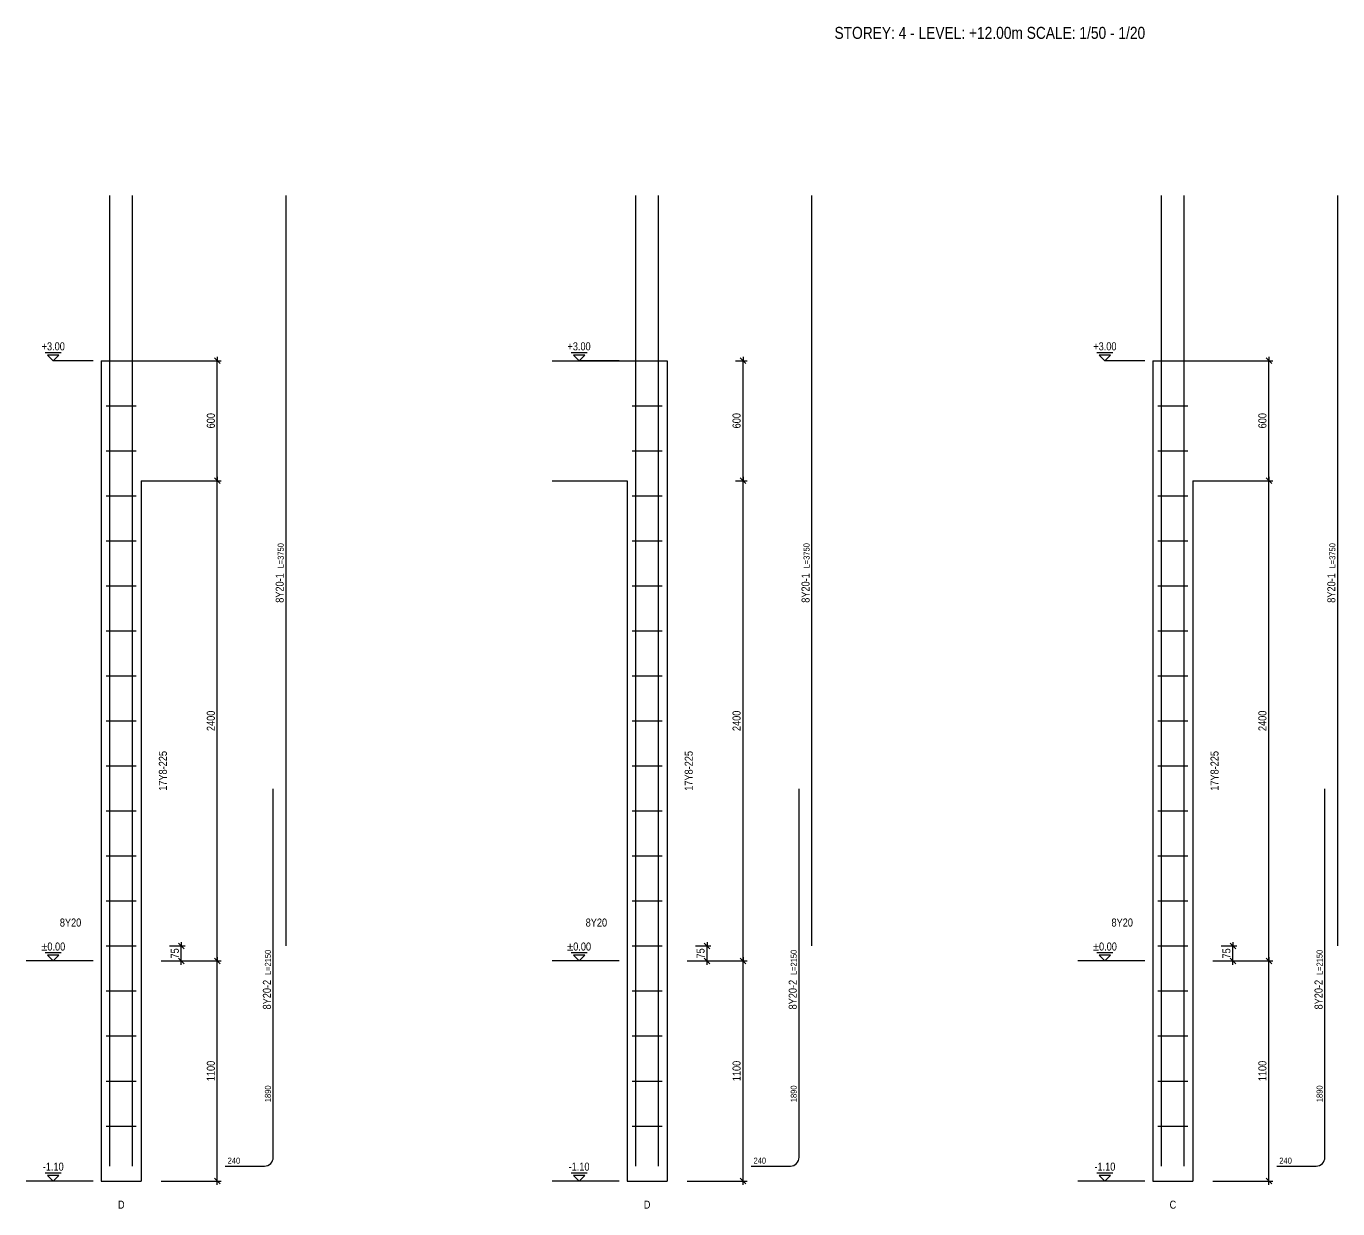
# Model space of a CAD drawing. Extents: x 0 to 206258, y -403073 to 0.
# Drawn here: x 109638 to 126027, y -98556 to -83780 of the extents above; entities that cross this region are included whole.
import ezdxf
from ezdxf.enums import TextEntityAlignment as Align

# ---------------------------------------------------------------- set-up
doc = ezdxf.new("R2010")
doc.units = 0
doc.header["$LTSCALE"] = 1000
for name, color, linetype in [('Column Line(D)', 1, 'Continuous'), ('Dimension Line', 5, 'Continuous'), ('Dimension Text', 5, 'Continuous'), ('Link Line', 3, 'Continuous'), ('Quantity Table Title', 1, 'Continuous'), ('Rebar Label', 6, 'Continuous'), ('Top Rebar Label', 6, 'Continuous'), ('Top Rebar Length Text', 8, 'Continuous'), ('Top Rebar Line', 7, 'Continuous')]:
    doc.layers.add(name, color=color, linetype=linetype)
doc.layers.add('Level Mark Line', color=253, linetype='Continuous', true_color=0x828282)
doc.layers.add('Level Mark Text', color=253, linetype='Continuous', true_color=0x828282)
doc.styles.add('Dimension Text', font='ARIALN.TTF', dxfattribs={"height": 100})
doc.styles.add('Level Mark Text', font='ARIALN.TTF', dxfattribs={"height": 100})
doc.styles.add('Quantity Table Title', font='ARIALN.TTF', dxfattribs={"height": 150})
doc.styles.add('Rebar Label', font='ARIALN.TTF', dxfattribs={"height": 100})
doc.styles.add('Top Rebar Label', font='ARIALN.TTF', dxfattribs={"height": 100})
doc.styles.add('Top Rebar Length Text', font='ARIALN.TTF', dxfattribs={"height": 75})
doc.dimstyles.new('COLUMNELV', dxfattribs={"dimtxt": 100, "dimasz": 30, "dimexe": 48.3, "dimexo": 103.5, "dimgap": 30, "dimtad": 1, "dimtoh": 1, "dimdec": 1, "dimlfac": 0.4, "dimdsep": 46, "dimtxsty": 'Dimension Text', "dimblk": 'PCDIM_TICK', "dimcen": 0.09, "dimclrd": 5, "dimclre": 5, "dimclrt": 5, "dimadec": 1, "dimazin": 0, "dimtp": 1, "dimtm": 1, "dimtfac": 1, "dimtdec": 4, "dimtofl": 0, "dimtmove": 0, "dimatfit": 3, "dimfxl": 1, "dimtolj": 1, "dimtzin": 0, "dimarcsym": 0})

# ---------------------------------------------------------------- blocks, each defined once
blk = doc.blocks.new('PCDIM_TICK')
at = {"layer": 'Dimension Line', "color": 0, "transparency": 33554687}
for p, q in [((1.15, 1.15), (-1.15, -1.15)), ((1.61, 0), (0, 0))]:
    blk.add_line(p, q, dxfattribs=at)
blk = doc.blocks.new('*U1967')
at = {"layer": 'Dimension Line', "color": 5, "true_color": 0x0000ff, "transparency": 16777216}
for p, q in [((111929, -95459), (112074, -95459)), ((112026, -98209), (112026, -95459)), ((111929, -98209), (112074, -98209))]:
    blk.add_line(p, q, dxfattribs=at)
at = {"layer": 'Dimension Line', "color": 5, "true_color": 0x0000ff, "transparency": 16777216, "xscale": 30, "yscale": 30}
for p, rotation in [((112026, -95459), 89.99999999999447), ((112026, -98209), 269.9999999999834)]:
    blk.add_blockref('PCDIM_TICK', p, dxfattribs=dict(at, rotation=rotation))
at = {"layer": 'Dimension Line', "color": 5, "true_color": 0x0000ff, "transparency": 16777216, "insert": (111996, -96834), "char_height": 100, "width": 238.4, "attachment_point": 8, "rotation": 90, "style": 'Dimension Text'}
blk.add_mtext('1100', dxfattribs=at)
blk = doc.blocks.new('*U1968')
at = {"layer": 'Dimension Line', "color": 5, "true_color": 0x0000ff, "transparency": 16777216}
for p, q in [((111929, -89459), (112074, -89459)), ((112026, -95459), (112026, -89459)), ((111929, -95459), (112074, -95459))]:
    blk.add_line(p, q, dxfattribs=at)
at = {"layer": 'Dimension Line', "color": 5, "true_color": 0x0000ff, "transparency": 16777216, "xscale": 30, "yscale": 30}
for p, rotation in [((112026, -89459), 89.99999999999447), ((112026, -95459), 269.9999999999834)]:
    blk.add_blockref('PCDIM_TICK', p, dxfattribs=dict(at, rotation=rotation))
at = {"layer": 'Dimension Line', "color": 5, "true_color": 0x0000ff, "transparency": 16777216, "insert": (111996, -92459), "char_height": 100, "width": 247.25, "attachment_point": 8, "rotation": 90, "style": 'Dimension Text'}
blk.add_mtext('2400', dxfattribs=at)
blk = doc.blocks.new('*U1969')
at = {"layer": 'Dimension Line', "color": 5, "true_color": 0x0000ff, "transparency": 16777216}
for p, q in [((111929, -87959), (112074, -87959)), ((112026, -89459), (112026, -87959)), ((111929, -89459), (112074, -89459))]:
    blk.add_line(p, q, dxfattribs=at)
at = {"layer": 'Dimension Line', "color": 5, "true_color": 0x0000ff, "transparency": 16777216, "xscale": 30, "yscale": 30}
for p, rotation in [((112026, -87959), 89.99999999999447), ((112026, -89459), 269.9999999999834)]:
    blk.add_blockref('PCDIM_TICK', p, dxfattribs=dict(at, rotation=rotation))
at = {"layer": 'Dimension Line', "color": 5, "true_color": 0x0000ff, "transparency": 16777216, "insert": (111996, -88709), "char_height": 100, "width": 181.97, "attachment_point": 8, "rotation": 90, "style": 'Dimension Text'}
blk.add_mtext('600', dxfattribs=at)
blk = doc.blocks.new('*U1970')
at = {"layer": 'Dimension Line', "color": 5, "true_color": 0x0000ff, "transparency": 16777216}
for p, q in [((111429, -95272), (111624, -95272)), ((111576, -95459), (111576, -95272)), ((111429, -95459), (111624, -95459))]:
    blk.add_line(p, q, dxfattribs=at)
at = {"layer": 'Dimension Line', "color": 5, "true_color": 0x0000ff, "transparency": 16777216, "xscale": 30, "yscale": 30}
for p, rotation in [((111576, -95272), 89.99999999999447), ((111576, -95459), 269.9999999999834)]:
    blk.add_blockref('PCDIM_TICK', p, dxfattribs=dict(at, rotation=rotation))
at = {"layer": 'Dimension Line', "color": 5, "true_color": 0x0000ff, "transparency": 16777216, "insert": (111546, -95365), "char_height": 100, "width": 117.23, "attachment_point": 8, "rotation": 90, "style": 'Dimension Text'}
blk.add_mtext('75', dxfattribs=at)
blk = doc.blocks.new('*U1975')
at = {"layer": 'Dimension Line', "color": 5, "true_color": 0x0000ff, "transparency": 16777216}
for p, q in [((118500, -95459), (118645, -95459)), ((118596, -98209), (118596, -95459)), ((118500, -98209), (118645, -98209))]:
    blk.add_line(p, q, dxfattribs=at)
at = {"layer": 'Dimension Line', "color": 5, "true_color": 0x0000ff, "transparency": 16777216, "xscale": 30, "yscale": 30}
for p, rotation in [((118596, -95459), 89.99999999999447), ((118596, -98209), 269.9999999999834)]:
    blk.add_blockref('PCDIM_TICK', p, dxfattribs=dict(at, rotation=rotation))
at = {"layer": 'Dimension Line', "color": 5, "true_color": 0x0000ff, "transparency": 16777216, "insert": (118566, -96834), "char_height": 100, "width": 238.4, "attachment_point": 8, "rotation": 90, "style": 'Dimension Text'}
blk.add_mtext('1100', dxfattribs=at)
blk = doc.blocks.new('*U1976')
at = {"layer": 'Dimension Line', "color": 5, "true_color": 0x0000ff, "transparency": 16777216}
for p, q in [((118500, -89459), (118645, -89459)), ((118596, -95459), (118596, -89459)), ((118500, -95459), (118645, -95459))]:
    blk.add_line(p, q, dxfattribs=at)
at = {"layer": 'Dimension Line', "color": 5, "true_color": 0x0000ff, "transparency": 16777216, "xscale": 30, "yscale": 30}
for p, rotation in [((118596, -89459), 89.99999999999447), ((118596, -95459), 269.9999999999834)]:
    blk.add_blockref('PCDIM_TICK', p, dxfattribs=dict(at, rotation=rotation))
at = {"layer": 'Dimension Line', "color": 5, "true_color": 0x0000ff, "transparency": 16777216, "insert": (118566, -92459), "char_height": 100, "width": 247.25, "attachment_point": 8, "rotation": 90, "style": 'Dimension Text'}
blk.add_mtext('2400', dxfattribs=at)
blk = doc.blocks.new('*U1977')
at = {"layer": 'Dimension Line', "color": 5, "true_color": 0x0000ff, "transparency": 16777216}
for p, q in [((118500, -87959), (118645, -87959)), ((118596, -89459), (118596, -87959)), ((118500, -89459), (118645, -89459))]:
    blk.add_line(p, q, dxfattribs=at)
at = {"layer": 'Dimension Line', "color": 5, "true_color": 0x0000ff, "transparency": 16777216, "xscale": 30, "yscale": 30}
for p, rotation in [((118596, -87959), 89.99999999999447), ((118596, -89459), 269.9999999999834)]:
    blk.add_blockref('PCDIM_TICK', p, dxfattribs=dict(at, rotation=rotation))
at = {"layer": 'Dimension Line', "color": 5, "true_color": 0x0000ff, "transparency": 16777216, "insert": (118566, -88709), "char_height": 100, "width": 181.97, "attachment_point": 8, "rotation": 90, "style": 'Dimension Text'}
blk.add_mtext('600', dxfattribs=at)
blk = doc.blocks.new('*U1978')
at = {"layer": 'Dimension Line', "color": 5, "true_color": 0x0000ff, "transparency": 16777216}
for p, q in [((118000, -95272), (118195, -95272)), ((118146, -95459), (118146, -95272)), ((118000, -95459), (118195, -95459))]:
    blk.add_line(p, q, dxfattribs=at)
at = {"layer": 'Dimension Line', "color": 5, "true_color": 0x0000ff, "transparency": 16777216, "xscale": 30, "yscale": 30}
for p, rotation in [((118146, -95272), 89.99999999999447), ((118146, -95459), 269.9999999999834)]:
    blk.add_blockref('PCDIM_TICK', p, dxfattribs=dict(at, rotation=rotation))
at = {"layer": 'Dimension Line', "color": 5, "true_color": 0x0000ff, "transparency": 16777216, "insert": (118116, -95365), "char_height": 100, "width": 117.23, "attachment_point": 8, "rotation": 90, "style": 'Dimension Text'}
blk.add_mtext('75', dxfattribs=at)
blk = doc.blocks.new('*U1983')
at = {"layer": 'Dimension Line', "color": 5, "true_color": 0x0000ff, "transparency": 16777216}
for p, q in [((125071, -95459), (125216, -95459)), ((125167, -98209), (125167, -95459)), ((125071, -98209), (125216, -98209))]:
    blk.add_line(p, q, dxfattribs=at)
at = {"layer": 'Dimension Line', "color": 5, "true_color": 0x0000ff, "transparency": 16777216, "xscale": 30, "yscale": 30}
for p, rotation in [((125167, -95459), 89.99999999999447), ((125167, -98209), 269.9999999999834)]:
    blk.add_blockref('PCDIM_TICK', p, dxfattribs=dict(at, rotation=rotation))
at = {"layer": 'Dimension Line', "color": 5, "true_color": 0x0000ff, "transparency": 16777216, "insert": (125137, -96834), "char_height": 100, "width": 238.4, "attachment_point": 8, "rotation": 90, "style": 'Dimension Text'}
blk.add_mtext('1100', dxfattribs=at)
blk = doc.blocks.new('*U1984')
at = {"layer": 'Dimension Line', "color": 5, "true_color": 0x0000ff, "transparency": 16777216}
for p, q in [((125071, -89459), (125216, -89459)), ((125167, -95459), (125167, -89459)), ((125071, -95459), (125216, -95459))]:
    blk.add_line(p, q, dxfattribs=at)
at = {"layer": 'Dimension Line', "color": 5, "true_color": 0x0000ff, "transparency": 16777216, "xscale": 30, "yscale": 30}
for p, rotation in [((125167, -89459), 89.99999999999447), ((125167, -95459), 269.9999999999834)]:
    blk.add_blockref('PCDIM_TICK', p, dxfattribs=dict(at, rotation=rotation))
at = {"layer": 'Dimension Line', "color": 5, "true_color": 0x0000ff, "transparency": 16777216, "insert": (125137, -92459), "char_height": 100, "width": 247.25, "attachment_point": 8, "rotation": 90, "style": 'Dimension Text'}
blk.add_mtext('2400', dxfattribs=at)
blk = doc.blocks.new('*U1985')
at = {"layer": 'Dimension Line', "color": 5, "true_color": 0x0000ff, "transparency": 16777216}
for p, q in [((125071, -87959), (125216, -87959)), ((125167, -89459), (125167, -87959)), ((125071, -89459), (125216, -89459))]:
    blk.add_line(p, q, dxfattribs=at)
at = {"layer": 'Dimension Line', "color": 5, "true_color": 0x0000ff, "transparency": 16777216, "xscale": 30, "yscale": 30}
for p, rotation in [((125167, -87959), 89.99999999999447), ((125167, -89459), 269.9999999999834)]:
    blk.add_blockref('PCDIM_TICK', p, dxfattribs=dict(at, rotation=rotation))
at = {"layer": 'Dimension Line', "color": 5, "true_color": 0x0000ff, "transparency": 16777216, "insert": (125137, -88709), "char_height": 100, "width": 181.97, "attachment_point": 8, "rotation": 90, "style": 'Dimension Text'}
blk.add_mtext('600', dxfattribs=at)
blk = doc.blocks.new('*U1986')
at = {"layer": 'Dimension Line', "color": 5, "true_color": 0x0000ff, "transparency": 16777216}
for p, q in [((124571, -95272), (124766, -95272)), ((124717, -95459), (124717, -95272)), ((124571, -95459), (124766, -95459))]:
    blk.add_line(p, q, dxfattribs=at)
at = {"layer": 'Dimension Line', "color": 5, "true_color": 0x0000ff, "transparency": 16777216, "xscale": 30, "yscale": 30}
for p, rotation in [((124717, -95272), 89.99999999999447), ((124717, -95459), 269.9999999999834)]:
    blk.add_blockref('PCDIM_TICK', p, dxfattribs=dict(at, rotation=rotation))
at = {"layer": 'Dimension Line', "color": 5, "true_color": 0x0000ff, "transparency": 16777216, "insert": (124687, -95365), "char_height": 100, "width": 117.23, "attachment_point": 8, "rotation": 90, "style": 'Dimension Text'}
blk.add_mtext('75', dxfattribs=at)

msp = doc.modelspace()

# ---------------------------------------------------------------- linework, layer by layer
at = {"layer": 'Column Line(D)', "transparency": 33554687}
for points in [[(110575.562, -87959.207), (110575.562, -98209.207)], [(110575.562, -87959.207), (111075.562, -87959.207)], [(111075.562, -87959.207), (112013.062, -87959.207)], [(116208.947, -87959.207), (117146.447, -87959.207)], [(117146.447, -87959.207), (117646.447, -87959.207)], [(117646.447, -87959.207), (117646.447, -98209.207)], [(123717.331, -87959.207), (123717.331, -98209.207)], [(123717.331, -87959.207), (124217.331, -87959.207)], [(124217.331, -87959.207), (125154.831, -87959.207)], [(111075.562, -89459.207), (112013.062, -89459.207)], [(111075.562, -89459.207), (111075.562, -98209.207)], [(116208.947, -89459.207), (117146.447, -89459.207)], [(117146.447, -89459.207), (117146.447, -98209.207)], [(124217.331, -89459.207), (125154.831, -89459.207)], [(124217.331, -89459.207), (124217.331, -98209.207)], [(110575.562, -98209.207), (111075.562, -98209.207)], [(117146.447, -98209.207), (117646.447, -98209.207)], [(123717.331, -98209.207), (124217.331, -98209.207)]]:
    msp.add_lwpolyline(points, dxfattribs=at)
at = {"layer": 'Dimension Line', "transparency": 33554687}
for points in [[(110325.562, -95459.207), (109638.062, -95459.207)], [(111325.562, -95459.207), (112013.062, -95459.207)], [(116896.447, -95459.207), (116208.947, -95459.207)], [(117896.447, -95459.207), (118583.947, -95459.207)], [(123467.331, -95459.207), (122779.831, -95459.207)], [(124467.331, -95459.207), (125154.831, -95459.207)], [(110325.562, -98209.207), (109638.062, -98209.207)], [(111325.562, -98209.207), (112013.062, -98209.207)], [(116896.447, -98209.207), (116208.947, -98209.207)], [(117896.447, -98209.207), (118583.947, -98209.207)], [(123467.331, -98209.207), (122779.831, -98209.207)], [(124467.331, -98209.207), (125154.831, -98209.207)]]:
    msp.add_lwpolyline(points, dxfattribs=at)
at = {"layer": 'Level Mark Line', "transparency": 33554687}
for points in [[(110075.562, -87859.207), (109875.562, -87859.207)], [(109975.562, -87959.207), (110046.273, -87888.496), (109904.851, -87888.496), (109975.562, -87959.207)], [(110475.562, -87959.207), (109975.562, -87959.207)], [(116646.447, -87859.207), (116446.447, -87859.207)], [(116546.447, -87959.207), (116617.157, -87888.496), (116475.736, -87888.496), (116546.447, -87959.207)], [(117046.447, -87959.207), (116546.447, -87959.207)], [(123217.331, -87859.207), (123017.331, -87859.207)], [(123117.331, -87959.207), (123188.042, -87888.496), (123046.621, -87888.496), (123117.331, -87959.207)], [(123617.331, -87959.207), (123117.331, -87959.207)], [(110075.562, -95359.207), (109875.562, -95359.207)], [(116646.447, -95359.207), (116446.447, -95359.207)], [(123217.331, -95359.207), (123017.331, -95359.207)], [(109975.562, -95459.207), (110046.273, -95388.496), (109904.851, -95388.496), (109975.562, -95459.207)], [(110475.562, -95459.207), (109975.562, -95459.207)], [(116546.447, -95459.207), (116617.157, -95388.496), (116475.736, -95388.496), (116546.447, -95459.207)], [(117046.447, -95459.207), (116546.447, -95459.207)], [(123117.331, -95459.207), (123188.042, -95388.496), (123046.621, -95388.496), (123117.331, -95459.207)], [(123617.331, -95459.207), (123117.331, -95459.207)], [(110075.562, -98109.207), (109875.562, -98109.207)], [(109975.562, -98209.207), (110046.273, -98138.496), (109904.851, -98138.496), (109975.562, -98209.207)], [(116646.447, -98109.207), (116446.447, -98109.207)], [(116546.447, -98209.207), (116617.157, -98138.496), (116475.736, -98138.496), (116546.447, -98209.207)], [(123217.331, -98109.207), (123017.331, -98109.207)], [(123117.331, -98209.207), (123188.042, -98138.496), (123046.621, -98138.496), (123117.331, -98209.207)], [(110475.562, -98209.207), (109975.562, -98209.207)], [(117046.447, -98209.207), (116546.447, -98209.207)], [(123617.331, -98209.207), (123117.331, -98209.207)]]:
    msp.add_lwpolyline(points, dxfattribs=at)
at = {"layer": 'Link Line', "transparency": 33554687}
for p, q in [((110638.062, -88521.707), (111013.062, -88521.707)), ((117208.947, -88521.707), (117583.947, -88521.707)), ((123779.831, -88521.707), (124154.831, -88521.707)), ((110638.062, -89084.207), (111013.062, -89084.207)), ((117208.947, -89084.207), (117583.947, -89084.207)), ((123779.831, -89084.207), (124154.831, -89084.207)), ((110638.062, -89646.707), (111013.062, -89646.707)), ((117208.947, -89646.707), (117583.947, -89646.707)), ((123779.831, -89646.707), (124154.831, -89646.707)), ((110638.062, -90209.207), (111013.062, -90209.207)), ((117208.947, -90209.207), (117583.947, -90209.207)), ((123779.831, -90209.207), (124154.831, -90209.207)), ((110638.062, -90771.707), (111013.062, -90771.707)), ((117208.947, -90771.707), (117583.947, -90771.707)), ((123779.831, -90771.707), (124154.831, -90771.707)), ((110638.062, -91334.207), (111013.062, -91334.207)), ((117208.947, -91334.207), (117583.947, -91334.207)), ((123779.831, -91334.207), (124154.831, -91334.207)), ((110638.062, -91896.707), (111013.062, -91896.707)), ((117208.947, -91896.707), (117583.947, -91896.707)), ((123779.831, -91896.707), (124154.831, -91896.707)), ((110638.062, -92459.207), (111013.062, -92459.207)), ((117208.947, -92459.207), (117583.947, -92459.207)), ((123779.831, -92459.207), (124154.831, -92459.207)), ((110638.062, -93021.707), (111013.062, -93021.707)), ((117208.947, -93021.707), (117583.947, -93021.707)), ((123779.831, -93021.707), (124154.831, -93021.707)), ((110638.062, -93584.207), (111013.062, -93584.207)), ((117208.947, -93584.207), (117583.947, -93584.207)), ((123779.831, -93584.207), (124154.831, -93584.207)), ((110638.062, -94146.707), (111013.062, -94146.707)), ((117208.947, -94146.707), (117583.947, -94146.707)), ((123779.831, -94146.707), (124154.831, -94146.707)), ((110638.062, -94709.207), (111013.062, -94709.207)), ((117208.947, -94709.207), (117583.947, -94709.207)), ((123779.831, -94709.207), (124154.831, -94709.207)), ((110638.062, -95271.707), (111013.062, -95271.707)), ((117208.947, -95271.707), (117583.947, -95271.707)), ((123779.831, -95271.707), (124154.831, -95271.707)), ((110638.062, -95834.207), (111013.062, -95834.207)), ((117208.947, -95834.207), (117583.947, -95834.207)), ((123779.831, -95834.207), (124154.831, -95834.207)), ((110638.062, -96396.707), (111013.062, -96396.707)), ((117208.947, -96396.707), (117583.947, -96396.707)), ((123779.831, -96396.707), (124154.831, -96396.707)), ((110638.062, -96959.207), (111013.062, -96959.207)), ((117208.947, -96959.207), (117583.947, -96959.207)), ((123779.831, -96959.207), (124154.831, -96959.207)), ((110638.062, -97521.707), (111013.062, -97521.707)), ((117208.947, -97521.707), (117583.947, -97521.707)), ((123779.831, -97521.707), (124154.831, -97521.707))]:
    msp.add_line(p, q, dxfattribs=at)
at = {"layer": 'Top Rebar Line', "transparency": 33554687}
for points in [[(110683.062, -95271.707), (110683.062, -85896.707)], [(110968.062, -95271.707), (110968.062, -85896.707)], [(112885.562, -95271.707), (112885.562, -85896.707)], [(117253.947, -95271.707), (117253.947, -85896.707)], [(117538.947, -95271.707), (117538.947, -85896.707)], [(119456.447, -95271.707), (119456.447, -85896.707)], [(123824.831, -95271.707), (123824.831, -85896.707)], [(124109.831, -95271.707), (124109.831, -85896.707)], [(126027.331, -95271.707), (126027.331, -85896.707)], [(110683.062, -98021.707), (110683.062, -93309.207)], [(110968.062, -98021.707), (110968.062, -93309.207)], [(117253.947, -98021.707), (117253.947, -93309.207)], [(117538.947, -98021.707), (117538.947, -93309.207)], [(123824.831, -98021.707), (123824.831, -93309.207)], [(124109.831, -98021.707), (124109.831, -93309.207)]]:
    msp.add_lwpolyline(points, dxfattribs=at)
for points in [[(112125.562, -98021.707), (112615.606, -98021.707, 0.414213562), (112725.562, -97911.751), (112725.562, -93309.207)], [(118696.447, -98021.707), (119186.491, -98021.707, 0.414213562), (119296.447, -97911.751), (119296.447, -93309.207)], [(125267.331, -98021.707), (125757.376, -98021.707, 0.414213562), (125867.331, -97911.751), (125867.331, -93309.207)]]:
    msp.add_lwpolyline(points, format="xyb", dxfattribs=at)

# ---------------------------------------------------------------- texts
at = {"layer": 'Dimension Text', "transparency": 33554687, "style": 'Dimension Text'}
for s, p in [('D', (110825.562, -98584.207)), ('D', (117396.447, -98584.207)), ('C', (123967.331, -98584.207))]:
    msp.add_text(s, height=100, dxfattribs=at).set_placement(p, align=Align.BOTTOM_CENTER)
at = {"layer": 'Level Mark Text', "transparency": 33554687, "style": 'Level Mark Text'}
for s, p in [('+3.00', (109975.562, -87859.207)), ('+3.00', (116546.447, -87859.207)), ('+3.00', (123117.331, -87859.207)), ('±0.00', (109975.562, -95359.207)), ('±0.00', (116546.447, -95359.207)), ('±0.00', (123117.331, -95359.207)), ('-1.10', (109975.562, -98109.207)), ('-1.10', (116546.447, -98109.207)), ('-1.10', (123117.331, -98109.207))]:
    msp.add_text(s, height=100, dxfattribs=at).set_placement(p, align=Align.BOTTOM_CENTER)
at = {"layer": 'Quantity Table Title', "transparency": 33554687, "style": 'Quantity Table Title'}
msp.add_text('STOREY: 4 - LEVEL: +12.00m SCALE: 1/50 - 1/20', height=150, dxfattribs=at).set_placement((121679.559, -83787.707), align=Align.TOP_CENTER)
at = {"layer": 'Rebar Label', "transparency": 33554687, "style": 'Rebar Label'}
for p in [(111425.562, -93084.207), (117996.447, -93084.207), (124567.331, -93084.207)]:
    msp.add_text('17Y8-225', height=100, rotation=90, dxfattribs=at).set_placement(p, align=Align.BOTTOM_CENTER)
at = {"layer": 'Top Rebar Label', "transparency": 33554687, "style": 'Top Rebar Label'}
for s, p in [(' 8Y20-1', (112855.562, -90614.207)), (' 8Y20-1', (119426.447, -90614.207)), (' 8Y20-1', (125997.331, -90614.207)), (' 8Y20-2', (112695.562, -95695.457)), (' 8Y20-2', (119266.447, -95695.457)), (' 8Y20-2', (125837.331, -95695.457))]:
    msp.add_text(s, height=100, rotation=90, dxfattribs=at).set_placement(p, align=Align.RIGHT)
for p in [(110325.562, -95059.207), (116896.447, -95059.207), (123467.331, -95059.207)]:
    msp.add_text(' 8Y20', height=100, dxfattribs=at).set_placement(p, align=Align.BOTTOM_RIGHT)
at = {"layer": 'Top Rebar Length Text', "transparency": 33554687, "style": 'Top Rebar Length Text'}
for s, p in [('L=3750', (112855.562, -90554.207)), ('L=3750', (119426.447, -90554.207)), ('L=3750', (125997.331, -90554.207)), ('L=2150', (112695.562, -95635.457)), ('L=2150', (119266.447, -95635.457)), ('L=2150', (125837.331, -95635.457)), ('1890', (112695.562, -97223.76)), ('1890', (119266.447, -97223.76)), ('1890', (125837.331, -97223.76))]:
    msp.add_text(s, height=75, rotation=90, dxfattribs=at).set_placement(p)
for p in [(112155.562, -97991.707), (118726.447, -97991.707), (125297.331, -97991.707)]:
    msp.add_text('240', height=75, dxfattribs=at).set_placement(p)

# ---------------------------------------------------------------- dimensions: what is measured, and where the dimension line sits
at = {"layer": 'Dimension Line', "transparency": 33554687}
for p1, p2, distance, picture, middle in [((111825.562, -89459.207), (111825.562, -87959.207), -200, '*U1969', (112025.562, -88709.207)), ((118396.447, -89459.207), (118396.447, -87959.207), -200, '*U1977', (118596.447, -88709.207)), ((124967.331, -89459.207), (124967.331, -87959.207), -200, '*U1985', (125167.331, -88709.207)), ((111825.562, -95459.207), (111825.562, -89459.207), -200, '*U1968', (112025.562, -92459.207)), ((118396.447, -95459.207), (118396.447, -89459.207), -200, '*U1976', (118596.447, -92459.207)), ((124967.331, -95459.207), (124967.331, -89459.207), -200, '*U1984', (125167.331, -92459.207)), ((111325.562, -95459.207), (111325.562, -95271.707), -250, '*U1970', (111575.562, -95365.457)), ((117896.447, -95459.207), (117896.447, -95271.707), -250, '*U1978', (118146.447, -95365.457)), ((124467.331, -95459.207), (124467.331, -95271.707), -250, '*U1986', (124717.331, -95365.457)), ((111825.562, -98209.207), (111825.562, -95459.207), -200, '*U1967', (112025.562, -96834.207)), ((118396.447, -98209.207), (118396.447, -95459.207), -200, '*U1975', (118596.447, -96834.207)), ((124967.331, -98209.207), (124967.331, -95459.207), -200, '*U1983', (125167.331, -96834.207))]:
    dim = msp.add_aligned_dim(p1=p1, p2=p2, distance=distance, dimstyle='COLUMNELV', override={"dimscale": 1, "dimtxt": 100, "dimasz": 30, "dimexe": 48.3, "dimexo": 103.5, "dimgap": 30, "dimtad": 1, "dimtih": 0, "dimdec": 1, "dimlfac": 0.4, "dimzin": 8, "dimlunit": 2, "dimpost": '', "dimtxsty": 'Dimension Text', "dimblk": 'PCDIM_TICK', "dimse1": 0, "dimse2": 0, "dimsd2": 0, "dimclrd": 5, "dimclre": 5, "dimclrt": 5, "dimaunit": 0, "dimadec": 1, "dimazin": 0, "dimtol": 0, "dimtp": 1, "dimtm": 1, "dimtmove": 0}, dxfattribs=at)
    dim.commit()
    dim.dimension.update_dxf_attribs({"geometry": picture, "text_midpoint": middle})

doc.saveas('drawing.dxf')
